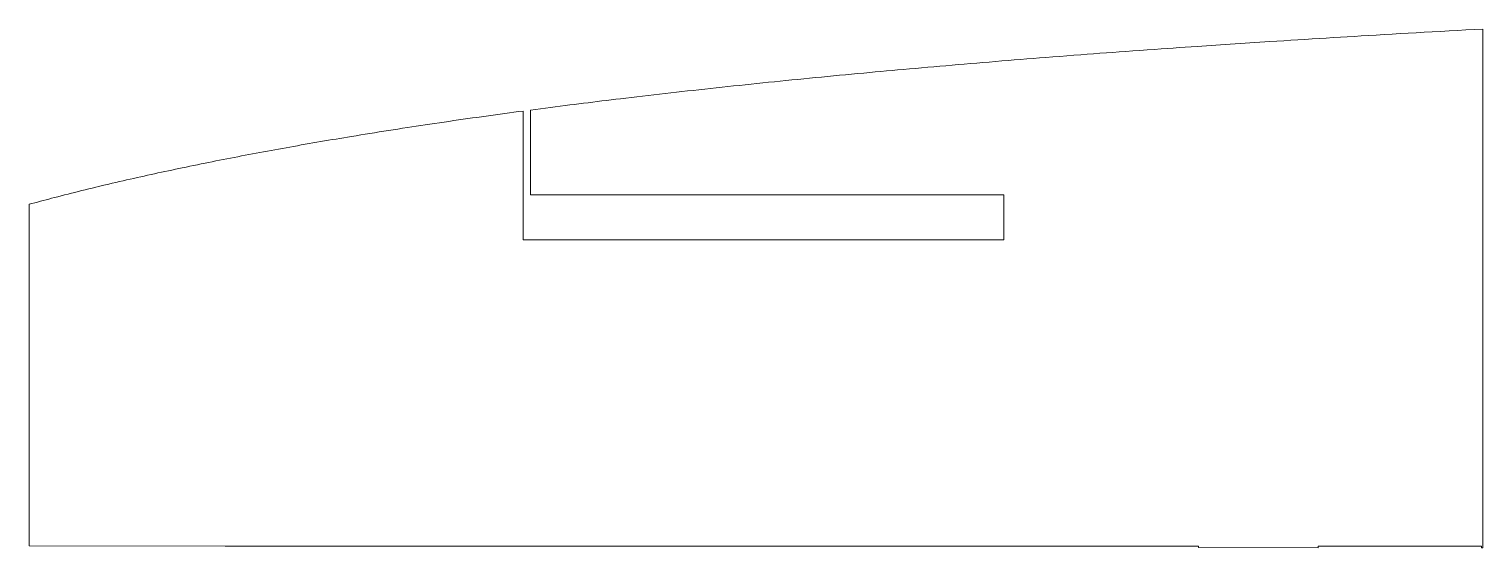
# Model space of a CAD drawing. Header units: millimetres. Extents: x 104.9 to 202.1, y 105.7 to 140.3.
import ezdxf

# ---------------------------------------------------------------- set-up
doc = ezdxf.new("R2010")
doc.units = ezdxf.units.MM
doc.layers.add('Geometries', color=7, linetype='Continuous')

msp = doc.modelspace()

# ---------------------------------------------------------------- linework, layer by layer
at = {"layer": 'Geometries', "linetype": 'Continuous', "lineweight": 13}
for p, q in [((202.05, 123.782), (202.05, 140.336)), ((137.95, 126.262), (137.95, 134.86)), ((138.45, 129.262), (138.45, 134.926)), ((170.05, 129.262), (138.45, 129.262)), ((170.05, 126.262), (170.05, 129.262)), ((104.95, 105.798), (104.95, 128.626)), ((170.05, 126.262), (137.95, 126.262)), ((202.05, 105.664), (202.05, 123.782)), ((118.05, 105.78), (104.95, 105.798)), ((183.05, 105.782), (118.05, 105.782)), ((118.05, 105.78), (118.05, 105.782)), ((183.05, 105.782), (183.05, 105.691)), ((191.05, 105.68), (183.05, 105.691)), ((201.95, 105.782), (191.05, 105.782)), ((191.05, 105.68), (191.05, 105.782)), ((201.95, 105.665), (201.95, 105.782)), ((202.05, 105.664), (201.95, 105.665))]:
    msp.add_line(p, q, dxfattribs=at)
at = {"layer": 'Geometries', "linetype": 'Continuous', "lineweight": 13, "flags": 128}
for points in [[(184.837, 139.309), (187.818, 139.5), (188.286, 139.53), (188.755, 139.559), (189.225, 139.589), (189.695, 139.619), (190.166, 139.648), (190.637, 139.677), (191.109, 139.707), (191.581, 139.736), (192.054, 139.764), (192.528, 139.793), (192.993, 139.821), (193.46, 139.849), (193.926, 139.877), (194.393, 139.905), (194.925, 139.936), (195.457, 139.967), (195.99, 139.998), (196.524, 140.029), (197.058, 140.059), (197.593, 140.09), (198.129, 140.12), (198.665, 140.15), (199.227, 140.181), (199.79, 140.213), (200.354, 140.244), (200.919, 140.274), (201.484, 140.305), (202.05, 140.336)], [(138.45, 134.926), (138.778, 134.969), (139.106, 135.012), (139.435, 135.055), (139.764, 135.098), (140.094, 135.141), (140.425, 135.183), (140.757, 135.225), (141.061, 135.264), (141.366, 135.303), (141.672, 135.341), (141.978, 135.379), (142.285, 135.417), (142.592, 135.455), (142.9, 135.493), (143.208, 135.531), (143.517, 135.569), (143.826, 135.606), (144.136, 135.644), (144.447, 135.681), (144.813, 135.725), (145.181, 135.768), (145.549, 135.812), (145.918, 135.855), (146.294, 135.899), (146.671, 135.942), (147.049, 135.986), (147.428, 136.029), (147.807, 136.072), (148.18, 136.114), (148.554, 136.157), (148.929, 136.198), (149.304, 136.24), (149.688, 136.282), (150.073, 136.325), (150.458, 136.367), (150.844, 136.409), (151.231, 136.45), (151.619, 136.492), (152.007, 136.533), (152.395, 136.574), (152.784, 136.615), (153.174, 136.656), (153.564, 136.697), (153.955, 136.737), (154.34, 136.777), (154.725, 136.816), (155.112, 136.855), (155.498, 136.894), (155.894, 136.934), (156.29, 136.973), (156.687, 137.013), (157.084, 137.052), (157.483, 137.091), (157.881, 137.13), (158.281, 137.169), (158.681, 137.207), (159.082, 137.245), (159.484, 137.284), (159.886, 137.322), (160.29, 137.36), (160.693, 137.397), (161.098, 137.435), (161.469, 137.469), (161.841, 137.503), (162.213, 137.537), (162.586, 137.571), (162.96, 137.605), (163.334, 137.639), (163.742, 137.675), (164.15, 137.711), (164.559, 137.748), (164.969, 137.784), (165.38, 137.819), (165.783, 137.855), (166.188, 137.889), (166.593, 137.924), (166.998, 137.959), (167.413, 137.994), (167.828, 138.029), (168.244, 138.064), (168.66, 138.099), (169.077, 138.133), (169.495, 138.168), (169.913, 138.202), (170.332, 138.236), (170.752, 138.27), (171.172, 138.304), (171.593, 138.337), (172.014, 138.371), (172.436, 138.404), (172.859, 138.438), (173.324, 138.474), (173.791, 138.51), (174.258, 138.546), (174.725, 138.582), (175.194, 138.618), (175.62, 138.65), (176.048, 138.682), (176.475, 138.714), (176.904, 138.746), (177.332, 138.778), (177.762, 138.809), (178.192, 138.841), (178.665, 138.875), (179.14, 138.909), (179.615, 138.944), (180.091, 138.978), (180.567, 139.011), (180.965, 139.039), (181.363, 139.067), (181.761, 139.095), (182.16, 139.123), (182.558, 139.15), (182.957, 139.178), (184.837, 139.309)], [(104.95, 128.626), (105.138, 128.677), (105.326, 128.728), (105.515, 128.779), (105.704, 128.83), (105.894, 128.88), (106.081, 128.93), (106.268, 128.979), (106.457, 129.028), (106.645, 129.077), (106.87, 129.136), (107.097, 129.194), (107.323, 129.252), (107.551, 129.31), (107.779, 129.367), (108.008, 129.425), (108.238, 129.482), (108.469, 129.539), (108.7, 129.596), (108.932, 129.653), (109.165, 129.71), (109.398, 129.766), (109.619, 129.819), (109.841, 129.872), (110.063, 129.925), (110.285, 129.978), (110.509, 130.03), (110.747, 130.086), (110.985, 130.141), (111.224, 130.196), (111.464, 130.251), (111.705, 130.306), (111.946, 130.361), (112.175, 130.412), (112.403, 130.464), (112.633, 130.515), (112.863, 130.566), (113.094, 130.617), (113.325, 130.667), (113.558, 130.718), (113.79, 130.768), (114.024, 130.819), (114.258, 130.869), (114.488, 130.918), (114.719, 130.967), (114.951, 131.016), (115.183, 131.065), (115.434, 131.117), (115.687, 131.169), (115.94, 131.222), (116.193, 131.274), (116.447, 131.325), (116.702, 131.377), (116.944, 131.426), (117.185, 131.474), (117.428, 131.522), (117.67, 131.571), (117.914, 131.619), (118.158, 131.666), (118.403, 131.714), (118.648, 131.762), (118.894, 131.809), (119.141, 131.857), (119.384, 131.903), (119.627, 131.949), (119.871, 131.995), (120.115, 132.041), (120.365, 132.088), (120.615, 132.135), (120.866, 132.181), (121.117, 132.227), (121.369, 132.273), (121.617, 132.319), (121.866, 132.364), (122.115, 132.408), (122.365, 132.453), (122.62, 132.499), (122.876, 132.544), (123.133, 132.59), (123.39, 132.635), (123.648, 132.68), (123.906, 132.725), (124.165, 132.769), (124.423, 132.814), (124.681, 132.858), (124.939, 132.902), (125.198, 132.946), (125.458, 132.989), (125.713, 133.032), (125.969, 133.075), (126.226, 133.118), (126.483, 133.16), (126.79, 133.21), (127.097, 133.261), (127.406, 133.311), (127.715, 133.36), (128.025, 133.41), (128.336, 133.46), (128.647, 133.509), (128.959, 133.558), (129.272, 133.607), (129.586, 133.656), (129.9, 133.705), (130.216, 133.753), (130.513, 133.799), (130.812, 133.844), (131.111, 133.889), (131.411, 133.934), (131.712, 133.979), (132.031, 134.027), (132.351, 134.074), (132.672, 134.121), (132.994, 134.168), (133.316, 134.215), (133.639, 134.262), (133.945, 134.306), (134.251, 134.349), (134.557, 134.393), (134.865, 134.436), (135.173, 134.48), (135.481, 134.523), (135.79, 134.566), (136.1, 134.609), (136.411, 134.651), (136.722, 134.694), (137.028, 134.735), (137.335, 134.777), (137.642, 134.818), (137.95, 134.86)]]:
    msp.add_lwpolyline(points, dxfattribs=at)

doc.saveas('drawing.dxf')
